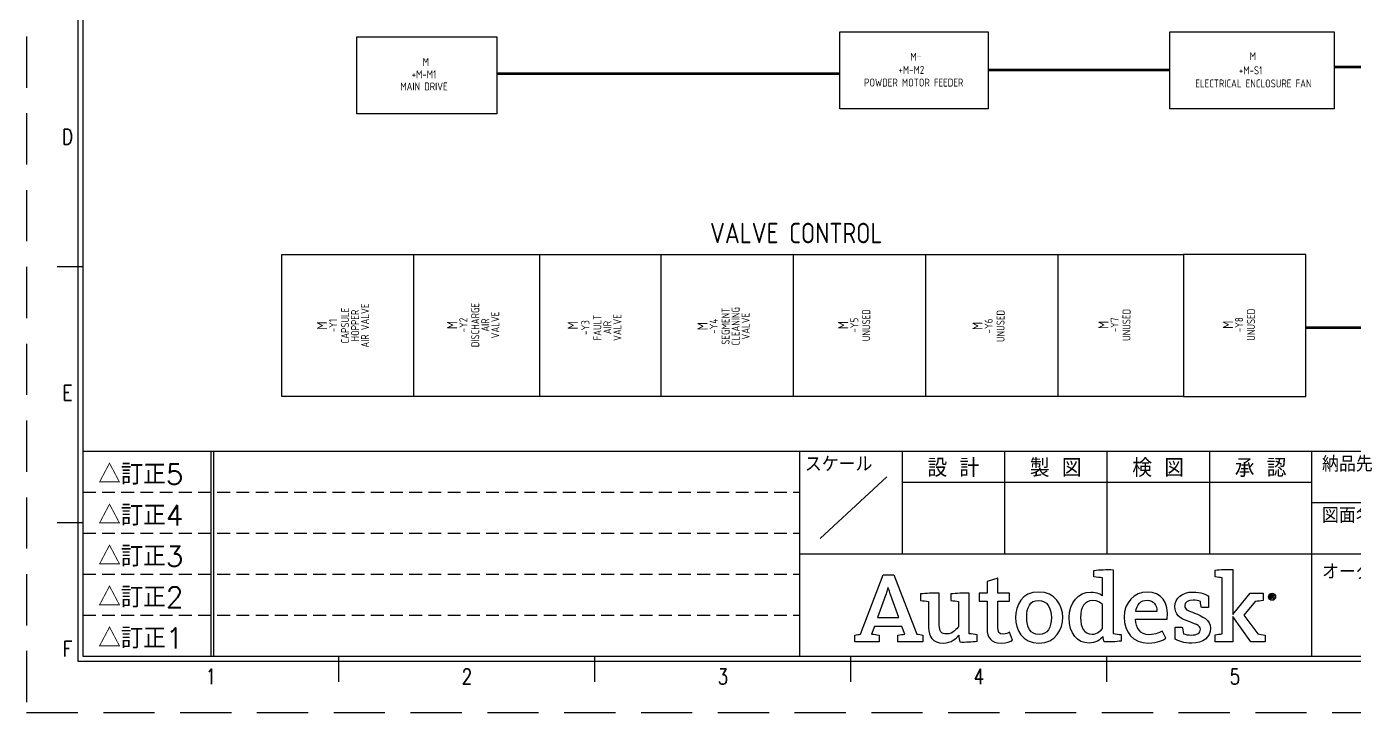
# Model space of a CAD drawing. Header units: millimetres. Extents: x 0 to 420, y 0 to 297.
# Drawn here: x 0 to 259.3, y 0 to 133.9 of the extents above; entities that cross this region are included whole.
import ezdxf
from ezdxf.enums import TextEntityAlignment as Align

# ---------------------------------------------------------------- set-up
doc = ezdxf.new("R2010")
doc.units = ezdxf.units.MM
doc.header["$LTSCALE"] = 10
doc.linetypes.add('DASHEDX2', pattern=[1.5, 1, -0.5])
doc.linetypes.add('HIDDEN', pattern=[0.375, 0.25, -0.125])
doc.layers.get('0').update_dxf_attribs({"linetype": 'CONTINUOUS'})
for name, color, linetype in [('COMMENT', 4, 'CONTINUOUS'), ('HIDDEN', 7, 'HIDDEN'), ('LAYER_1', 160, 'CONTINUOUS'), ('PCAT', 9, 'CONTINUOUS'), ('PDESC', 142, 'CONTINUOUS'), ('PLOC', 8, 'CONTINUOUS'), ('PMFG', 9, 'CONTINUOUS'), ('PSYMS', 7, 'CONTINUOUS'), ('PTAG', 150, 'CONTINUOUS'), ('TITLE', 4, 'CONTINUOUS'), ('ZUWAKU', 7, 'CONTINUOUS')]:
    doc.layers.add(name, color=color, linetype=linetype)
doc.styles.get("Standard").update_dxf_attribs({"font": 'romans', "width": 0.8, "bigfont": 'extfont'})
doc.styles.add('WD_IEC', font='isocp2.shx', dxfattribs={"width": 0.9, "height": 4, "bigfont": 'extfont2.shx'})

# ---------------------------------------------------------------- blocks, each defined once
blk = doc.blocks.new('JIS_tblock_a3(L)')
at = {"layer": 'HIDDEN'}
for p, q in [((-398, 32), (-258, 32)), ((-398, 24), (-258, 24)), ((-398, 16), (-258, 16)), ((-398, 8), (-258, 8))]:
    blk.add_line(p, q, dxfattribs=at)
at = {"layer": 'ZUWAKU'}
for p, q in [((-398, 40), (0, 40)), ((-398, 40), (-398, 0)), ((-373, 40), (-373, 0)), ((-372.5, 40), (-372.5, 0)), ((-258, 0), (-258, 40)), ((-238, 40), (-238, 20)), ((-218, 40), (-218, 20)), ((-198, 40), (-198, 20)), ((-178, 40), (-178, 20)), ((-158, 0), (-158, 40)), ((-241, 35), (-254, 23)), ((-238, 34), (-158, 34)), ((-158, 30), (0, 30)), ((-258, 20), (-158, 20)), ((-158, 20), (0, 20)), ((-398, 0), (0, 0))]:
    blk.add_line(p, q, dxfattribs=at)
at = {"layer": 'TITLE'}
for tag, p, height in [('REVINFO51', (-370, 34), 3), ('ORDER2', (-139, 32.5), 5), ('REVINFO41', (-370, 26), 3), ('SCALE0', (-247.5, 23), 3), ('INFO1', (-139, 22.5), 5), ('REVINFO31', (-370, 18), 3), ('REVINFO21', (-370, 10), 3), ('ORDER1', (-136, 6), 5), ('REVINFO11', (-370, 2), 3)]:
    blk.add_attdef(tag, p, '', height=height, dxfattribs=at)
for tag, p in [('REVDATEY5', (-306, 34)), ('REVDATEM5', (-298, 34)), ('REVDATED5', (-290, 34)), ('REVDESIGN5', (-260, 34)), ('SCALE1', (-251, 29)), ('REVDATEY4', (-306, 26)), ('REVDATEM4', (-298, 26)), ('REVDATED4', (-290, 26)), ('REVDESIGN4', (-260, 26)), ('REVDATEY3', (-306, 18)), ('REVDATEM3', (-298, 18)), ('REVDATED3', (-290, 18)), ('REVDESIGN3', (-260, 18)), ('REVDATEY2', (-306, 10)), ('REVDATEM2', (-298, 10)), ('REVDATED2', (-290, 10)), ('REVDESIGN2', (-260, 10)), ('REVDATEY1', (-306, 2)), ('REVDATEM1', (-298, 2)), ('REVDATED1', (-290, 2)), ('REVDESIGN1', (-260, 2))]:
    blk.add_attdef(tag, text='', height=3, dxfattribs=at).set_placement(p, align=Align.RIGHT)
for tag, height, p in [('DESIGN1', 3, (-228, 27)), ('DESIGN2', 3, (-208, 27)), ('DESIGN3', 3, (-188, 27)), ('DESIGN4', 3, (-168, 27)), ('FILENAME0', 5, (-47.8, 25)), ('PAGE0', 3, (-10.3, 8.6))]:
    blk.add_attdef(tag, text='', height=height, dxfattribs=at).set_placement(p, align=Align.MIDDLE)
at = {"layer": 'TITLE', "flags": 1}
blk.add_attdef('LPAGE0', text='', height=3, dxfattribs=at).set_placement((-11, 3), align=Align.CENTER)
for tag, p in [('TYPE0', (-398, 0)), ('ORDER3', (-398, 0)), ('ORDER4', (-398, 0)), ('ORDER5', (-398, 0)), ('ORDER6', (-398, 0)), ('ORDER7', (-398, 0)), ('ORDER8', (-398, 0)), ('ORDER9', (-398, 0)), ('ORDER10', (-398, 0)), ('ORDER11', (-398, 0)), ('ORDER12', (-398, 0)), ('ORDER13', (-398, 0)), ('ORDER14', (-398, 0)), ('ORDER15', (-398, 0)), ('ORDER16', (-398, 0)), ('ORDER17', (-398, 0)), ('ORDER18', (-398, 0)), ('ORDER19', (-398, 0)), ('ORDER20', (-398, 0)), ('ORDER21', (-398, 0)), ('ORDER22', (-398, 0)), ('ORDER23', (-398, 0)), ('SCALETYPE0', (-398, 0)), ('DATEY1', (-398, 0)), ('DATEM1', (-398, 0)), ('DATED1', (-398, 0)), ('DATEY2', (-398, 0)), ('DATEM2', (-398, 0)), ('DATED2', (-398, 0)), ('BANNAME0', (-398, 0)), ('INFO3', (-398, 0)), ('INFO4', (-398, 0)), ('INFO5', (-398, 0)), ('INFO6', (-398, 0)), ('INFO7', (-398, 0)), ('INFO8', (-398, 0)), ('INFO9', (-398, 0)), ('INFO10', (-398, 0)), ('INFO11', (-398, 0)), ('INFO12', (-398, 0)), ('INFO13', (-398, 0)), ('INFO14', (-398, 0)), ('INFO15', (-398, 0)), ('INFO16', (-398, 0)), ('INFO17', (-398, 0)), ('INFO18', (-398, 0)), ('INFO19', (-398, 0)), ('INFO20', (-398, 0)), ('INFO21', (-398, 0)), ('INFO22', (-398, 0)), ('INFO23', (-398, 0)), ('INFO24', (-398, 0)), ('DATEY3', (-398, 0)), ('DATEM3', (-398, 0)), ('DATED3', (-398, 0)), ('DATEY4', (-398, 0)), ('DATEM4', (-398, 0)), ('DATED4', (-398, 0)), ('DATEY5', (-398, 0)), ('DATEM5', (-398, 0)), ('DATED5', (-398, 0)), ('DATEY6', (-398, 0)), ('DATEM6', (-398, 0)), ('DATED6', (-398, 0)), ('REFERENCETYPE0', (-398, 0)), ('INFO2', (-397.7, 0))]:
    blk.add_attdef(tag, p, '', height=3, dxfattribs=at)
at = {"layer": 'TITLE', "width": 0.8, "flags": 1}
for tag in ['REVINFO12', 'REVINFO13', 'REVINFO22', 'REVINFO23', 'REVINFO32', 'REVINFO33', 'REVINFO42', 'REVINFO43', 'REVINFO52', 'REVINFO53', 'REVINFO61', 'REVINFO62', 'REVINFO63', 'REVINFO71', 'REVINFO72', 'REVINFO73', 'REVINFO81', 'REVINFO82', 'REVINFO83', 'REVDESIGN6', 'REVDESIGN7', 'REVDESIGN8', 'REVDATEY6', 'REVDATEM6', 'REVDATED6', 'REVDATEY7', 'REVDATEM7', 'REVDATED7', 'REVDATEY8', 'REVDATEM8', 'REVDATED8']:
    blk.add_attdef(tag, (-398, 0), '', height=3, dxfattribs=at)
at = {"layer": 'TITLE', "flags": 1}
blk.add_attdef('PAPER0', text='', height=1, dxfattribs=at).set_placement((-3, -1), align=Align.TOP_RIGHT)
at = {"layer": 'ZUWAKU'}
for s, height, p in [('スケール', 3, (-257, 36)), ('納品先', 3, (-156, 36)), ('△訂正5', 4, (-395, 33.5)), ('△訂正4', 4, (-395, 25.5)), ('図面名称', 3, (-156, 26)), ('△訂正3', 4, (-395, 17.5)), ('オーダー番号', 3, (-156, 15)), ('△訂正2', 4, (-395, 9.5)), ('△訂正1', 4, (-395, 1.5))]:
    blk.add_text(s, height=height, dxfattribs=at).set_placement(p)
for s, p in [('設 計', (-228, 35)), ('製 図', (-208, 35)), ('検 図', (-188, 35)), ('承 認', (-168, 35))]:
    blk.add_text(s, height=3.5, dxfattribs=at).set_placement(p, align=Align.CENTER)
blk = doc.blocks.new('AI9-BLK2')
at = {"layer": 'LAYER_1', "color": 7}
blk.add_circle((0, 0), 2.03, dxfattribs=at)
blk.add_open_spline([(1.73, 0), (1.73, -1.02), (0.99, -1.75), (-0.01, -1.75), (-0.99, -1.75), (-1.73, -1.02), (-1.73, 0), (-1.73, 1.01), (-0.99, 1.75), (-0.01, 1.75), (0.99, 1.75), (1.73, 1.01), (1.73, 0)], degree=3, knots=[0, 0, 0, 0, 1, 1, 1, 2, 2, 2, 3, 3, 3, 4, 4, 4, 4], dxfattribs=at)
blk = doc.blocks.new('AI9-BLK1')
at = {"layer": 'LAYER_1', "color": 7}
for points, knots in [([(0.67, -1.05), (0.67, -1.05), (0.18, -0.36), (0.18, -0.36), (0.09, -0.24), (0.03, -0.15), (-0.06, -0.08), (0.29, -0.04), (0.5, 0.15), (0.5, 0.46), (0.5, 0.77), (0.28, 1.05), (-0.15, 1.05), (-0.15, 1.05), (-0.84, 1.05), (-0.84, 1.05), (-0.84, 1.05), (-0.84, -1.05), (-0.84, -1.05), (-0.84, -1.05), (-0.54, -1.05), (-0.54, -1.05), (-0.54, -1.05), (-0.54, -0.11), (-0.54, -0.11), (-0.37, -0.11), (-0.31, -0.16), (-0.2, -0.31), (-0.2, -0.31), (0.3, -1.05), (0.3, -1.05), (0.3, -1.05), (0.67, -1.05), (0.67, -1.05)], [0, 0, 0, 0, 1, 1, 1, 2, 2, 2, 3, 3, 3, 4, 4, 4, 5, 5, 5, 6, 6, 6, 7, 7, 7, 8, 8, 8, 9, 9, 9, 10, 10, 10, 11, 11, 11, 11]), ([(0.17, 0.46), (0.17, 0.16), (-0.08, 0.13), (-0.32, 0.13), (-0.32, 0.13), (-0.54, 0.13), (-0.54, 0.13), (-0.54, 0.13), (-0.54, 0.79), (-0.54, 0.79), (-0.54, 0.79), (-0.22, 0.79), (-0.22, 0.79), (0.06, 0.79), (0.17, 0.66), (0.17, 0.46)], [0, 0, 0, 0, 1, 1, 1, 2, 2, 2, 3, 3, 3, 4, 4, 4, 5, 5, 5, 5])]:
    blk.add_open_spline(points, degree=3, knots=knots, dxfattribs=at)
blk = doc.blocks.new('JIS_LOGO')
for points, knots in [([(12.07, 1.49), (12.07, 1.49), (7.57, 13.06), (7.57, 13.06), (7.57, 13.06), (5.51, 13.06), (5.51, 13.06), (5.51, 13.06), (1.1, 1.49), (1.1, 1.49), (0.75, 1.45), (0.31, 1.37), (0, 1.28), (0, 1.28), (0, 0), (0, 0), (0, 0), (4.71, 0), (4.71, 0), (4.71, 0), (4.71, 1.28), (4.71, 1.28), (4.26, 1.37), (3.73, 1.47), (3.25, 1.51), (3.25, 1.51), (3.8, 3.02), (3.8, 3.02), (3.8, 3.02), (9.18, 3.02), (9.18, 3.02), (9.18, 3.02), (9.74, 1.49), (9.74, 1.49), (9.26, 1.45), (8.84, 1.37), (8.4, 1.28), (8.4, 1.28), (8.4, 0), (8.4, 0), (8.4, 0), (13.27, 0), (13.27, 0), (13.27, 0), (13.27, 1.28), (13.27, 1.28), (12.99, 1.35), (12.34, 1.49), (12.07, 1.49)], [0, 0, 0, 0, 1, 1, 1, 2, 2, 2, 3, 3, 3, 4, 4, 4, 5, 5, 5, 6, 6, 6, 7, 7, 7, 8, 8, 8, 9, 9, 9, 10, 10, 10, 11, 11, 11, 12, 12, 12, 13, 13, 13, 14, 14, 14, 15, 15, 15, 16, 16, 16, 16]), ([(50.45, 1.6), (50.43, 1.84), (50.42, 2.1), (50.42, 2.37), (50.42, 2.37), (50.42, 14.08), (50.42, 14.08), (49.17, 14.14), (47.76, 14.07), (46.66, 13.95), (46.66, 13.95), (46.66, 12.67), (46.66, 12.67), (47.23, 12.63), (47.87, 12.55), (48.34, 12.48), (48.34, 12.48), (48.34, 12.48), (48.34, 12.48), (48.34, 12.48), (48.34, 8.98), (48.34, 8.98), (47.99, 9.28), (47.3, 9.73), (46.05, 9.73), (43.64, 9.73), (41.83, 7.75), (41.83, 4.73), (41.83, 1.55), (43.4, -0.24), (45.73, -0.24), (47.01, -0.24), (47.87, 0.37), (48.44, 1.06), (48.46, 0.73), (48.56, 0.22), (48.64, 0), (49.8, -0.06), (50.99, 0.02), (52.01, 0.14), (52.01, 0.14), (52.01, 1.41), (52.01, 1.41), (51.51, 1.45), (50.9, 1.53), (50.45, 1.6)], [0, 0, 0, 0, 1, 1, 1, 2, 2, 2, 3, 3, 3, 4, 4, 4, 5, 5, 5, 6, 6, 6, 7, 7, 7, 8, 8, 8, 9, 9, 9, 10, 10, 10, 11, 11, 11, 12, 12, 12, 13, 13, 13, 14, 14, 14, 15, 15, 15, 15]), ([(78.65, 1.57), (78.65, 1.57), (75.95, 5.22), (75.95, 5.22), (75.95, 5.22), (78.18, 7.89), (78.18, 7.89), (78.64, 7.93), (79.3, 8), (79.69, 8.1), (79.69, 8.1), (79.69, 9.49), (79.69, 9.49), (79.69, 9.49), (77.16, 9.49), (77.16, 9.49), (77.16, 9.49), (73.79, 5.35), (73.79, 5.35), (73.79, 5.35), (73.79, 14.12), (73.79, 14.12), (72.64, 14.18), (71.38, 14.12), (70.34, 14.02), (70.34, 14.02), (70.34, 12.67), (70.34, 12.67), (70.82, 12.63), (71.33, 12.56), (71.71, 12.5), (71.71, 12.5), (71.71, 1.55), (71.71, 1.55), (71.24, 1.51), (70.76, 1.44), (70.32, 1.36), (70.32, 1.36), (70.32, 0), (70.32, 0), (70.32, 0), (73.79, 0), (73.79, 0), (73.79, 0), (73.79, 4.96), (73.79, 4.96), (73.79, 4.96), (77.34, 0), (77.34, 0), (77.34, 0), (80.14, 0), (80.14, 0), (80.14, 0), (80.14, 1.31), (80.14, 1.31), (79.61, 1.43), (79.08, 1.51), (78.65, 1.57)], [0, 0, 0, 0, 1, 1, 1, 2, 2, 2, 3, 3, 3, 4, 4, 4, 5, 5, 5, 6, 6, 6, 7, 7, 7, 8, 8, 8, 9, 9, 9, 10, 10, 10, 11, 11, 11, 12, 12, 12, 13, 13, 13, 14, 14, 14, 15, 15, 15, 16, 16, 16, 17, 17, 17, 18, 18, 18, 19, 19, 19, 19]), ([(4.4, 4.74), (4.4, 4.74), (5.71, 8.34), (5.71, 8.34), (6.1, 9.42), (6.24, 9.89), (6.45, 10.59), (6.45, 10.59), (6.49, 10.59), (6.49, 10.59), (6.71, 9.91), (6.84, 9.44), (7.24, 8.34), (7.24, 8.34), (8.54, 4.74), (8.54, 4.74), (8.54, 4.74), (4.4, 4.74), (4.4, 4.74)], [0, 0, 0, 0, 1, 1, 1, 2, 2, 2, 3, 3, 3, 4, 4, 4, 5, 5, 5, 6, 6, 6, 6]), ([(24.28, 7.91), (24.28, 7.91), (24.28, 9.49), (24.28, 9.49), (24.28, 9.49), (25.81, 9.49), (25.81, 9.49), (25.81, 9.49), (25.81, 11.77), (25.81, 11.77), (25.81, 11.77), (27.89, 12.43), (27.89, 12.43), (27.89, 12.43), (27.89, 9.49), (27.89, 9.49), (27.89, 9.49), (30.19, 9.49), (30.19, 9.49), (30.19, 9.49), (30.19, 7.91), (30.19, 7.91), (30.19, 7.91), (27.89, 7.91), (27.89, 7.91), (27.89, 7.91), (27.89, 2.86), (27.89, 2.86), (27.89, 1.92), (28.15, 1.49), (28.91, 1.49), (29.48, 1.49), (29.99, 1.77), (30.17, 1.88), (30.17, 1.88), (30.76, 0.31), (30.76, 0.31), (30.41, 0.12), (29.66, -0.24), (28.54, -0.24), (26.6, -0.24), (25.81, 0.82), (25.81, 2.53), (25.81, 2.53), (25.81, 7.91), (25.81, 7.91), (25.81, 7.91), (24.28, 7.91), (24.28, 7.91)], [0, 0, 0, 0, 1, 1, 1, 2, 2, 2, 3, 3, 3, 4, 4, 4, 5, 5, 5, 6, 6, 6, 7, 7, 7, 8, 8, 8, 9, 9, 9, 10, 10, 10, 11, 11, 11, 12, 12, 12, 13, 13, 13, 14, 14, 14, 15, 15, 15, 16, 16, 16, 16]), ([(20.45, -0.02), (20.4, 0.22), (20.3, 0.88), (20.28, 1.31), (19.81, 0.69), (18.83, -0.25), (17.22, -0.25), (15.16, -0.25), (14.39, 1.08), (14.39, 2.77), (14.39, 2.77), (14.39, 7.87), (14.39, 7.87), (13.92, 7.94), (13.29, 8.02), (12.8, 8.06), (12.8, 8.06), (12.8, 9.36), (12.8, 9.36), (13.82, 9.46), (15.22, 9.53), (16.47, 9.47), (16.47, 9.47), (16.47, 3.2), (16.47, 3.2), (16.47, 2.14), (16.85, 1.53), (17.92, 1.53), (19.12, 1.53), (20.02, 2.71), (20.22, 2.96), (20.22, 2.96), (20.22, 7.89), (20.22, 7.89), (19.81, 7.94), (19.22, 8.02), (18.73, 8.06), (18.73, 8.06), (18.73, 9.36), (18.73, 9.36), (19.75, 9.49), (21.1, 9.53), (22.3, 9.49), (22.3, 9.49), (22.3, 1.59), (22.3, 1.59), (22.75, 1.51), (23.36, 1.43), (23.87, 1.39), (23.87, 1.39), (23.87, 0.12), (23.87, 0.12), (22.87, 0), (21.59, -0.08), (20.45, -0.02)], [0, 0, 0, 0, 1, 1, 1, 2, 2, 2, 3, 3, 3, 4, 4, 4, 5, 5, 5, 6, 6, 6, 7, 7, 7, 8, 8, 8, 9, 9, 9, 10, 10, 10, 11, 11, 11, 12, 12, 12, 13, 13, 13, 14, 14, 14, 15, 15, 15, 16, 16, 16, 17, 17, 17, 18, 18, 18, 18]), ([(35.92, -0.24), (32.64, -0.24), (31.33, 2.39), (31.33, 4.73), (31.33, 7.06), (32.6, 9.73), (35.88, 9.73), (39.14, 9.73), (40.57, 7.12), (40.57, 4.79), (40.57, 2.47), (39.18, -0.24), (35.92, -0.24)], [0, 0, 0, 0, 1, 1, 1, 2, 2, 2, 3, 3, 3, 4, 4, 4, 4]), ([(35.84, 8.1), (34.15, 8.1), (33.53, 6.67), (33.53, 4.79), (33.53, 2.9), (34.25, 1.41), (35.94, 1.41), (37.65, 1.41), (38.35, 2.82), (38.35, 4.73), (38.35, 6.61), (37.55, 8.1), (35.84, 8.1)], [0, 0, 0, 0, 1, 1, 1, 2, 2, 2, 3, 3, 3, 4, 4, 4, 4]), ([(48.34, 2.61), (48.11, 2.3), (47.38, 1.49), (46.3, 1.49), (44.73, 1.49), (44.05, 2.79), (44.05, 4.75), (44.05, 6.73), (44.89, 8.04), (46.42, 8.04), (47.42, 8.04), (47.97, 7.65), (48.34, 7.32), (48.34, 7.32), (48.34, 2.61), (48.34, 2.61)], [0, 0, 0, 0, 1, 1, 1, 2, 2, 2, 3, 3, 3, 4, 4, 4, 5, 5, 5, 5]), ([(57.47, 1.39), (58.78, 1.39), (59.59, 1.88), (60.02, 2.14), (60.02, 2.14), (60.74, 0.71), (60.74, 0.71), (60.19, 0.37), (59.17, -0.24), (57.33, -0.24), (54.23, -0.24), (52.58, 1.88), (52.58, 4.81), (52.58, 7.71), (54.49, 9.73), (57.07, 9.73), (59.86, 9.73), (61.29, 7.71), (61, 4.43), (61, 4.43), (54.78, 4.43), (54.78, 4.43), (54.88, 2.71), (55.66, 1.39), (57.47, 1.39)], [0, 0, 0, 0, 1, 1, 1, 2, 2, 2, 3, 3, 3, 4, 4, 4, 5, 5, 5, 6, 6, 6, 7, 7, 7, 8, 8, 8, 8]), ([(58.98, 5.92), (58.94, 7.12), (58.43, 8.14), (57.04, 8.14), (55.76, 8.14), (55.05, 7.28), (54.84, 5.92), (54.84, 5.92), (58.98, 5.92), (58.98, 5.92)], [0, 0, 0, 0, 1, 1, 1, 2, 2, 2, 3, 3, 3, 3]), ([(66.3, 5.61), (65.23, 6.03), (64.39, 6.28), (64.39, 7.03), (64.39, 7.74), (65.1, 8.14), (66.04, 8.14), (66.57, 8.14), (67.08, 8.04), (67.47, 7.9), (67.52, 7.5), (67.57, 6.89), (67.66, 6.72), (67.66, 6.72), (69.04, 6.72), (69.04, 6.72), (69.04, 6.72), (69.04, 8.96), (69.04, 8.96), (68.66, 9.19), (67.59, 9.73), (65.96, 9.73), (63.94, 9.73), (62.47, 8.56), (62.47, 6.88), (62.47, 5.37), (63.41, 4.59), (64.85, 4.08), (66.31, 3.56), (67.46, 3.2), (67.46, 2.46), (67.46, 1.74), (66.85, 1.32), (65.63, 1.32), (65.13, 1.32), (64.51, 1.42), (64.13, 1.56), (64.07, 2.01), (63.98, 2.69), (63.88, 2.87), (63.88, 2.87), (62.51, 2.87), (62.51, 2.87), (62.51, 2.87), (62.51, 0.55), (62.51, 0.55), (62.51, 0.55), (62.51, 0.55), (62.51, 0.55), (63.11, 0.16), (64.28, -0.26), (65.76, -0.26), (68, -0.26), (69.42, 0.88), (69.42, 2.68), (69.42, 4.29), (67.84, 5.01), (66.3, 5.61)], [0, 0, 0, 0, 1, 1, 1, 2, 2, 2, 3, 3, 3, 4, 4, 4, 5, 5, 5, 6, 6, 6, 7, 7, 7, 8, 8, 8, 9, 9, 9, 10, 10, 10, 11, 11, 11, 12, 12, 12, 13, 13, 13, 14, 14, 14, 15, 15, 15, 16, 16, 16, 17, 17, 17, 18, 18, 18, 19, 19, 19, 19])]:
    blk.add_open_spline(points, degree=3, knots=knots)
at = {"xscale": 0.342899999999986, "yscale": 0.342899999999986, "zscale": 0.342899999999986}
for name, p in [('AI9-BLK2', (81.46, 8.8)), ('AI9-BLK1', (81.53, 8.8))]:
    blk.add_blockref(name, p, dxfattribs=at)
blk = doc.blocks.new('wd_ptag')
at = {"style": 'WD_IEC', "width": 0.9, "flags": 1}
blk.add_attdef('P_ITEM', text='', height=0.125, dxfattribs=at).set_placement((0, 0.469), align=Align.CENTER)
at = {"style": 'WD_IEC'}
for tag, width, p in [('INST', 0.8, (0, 0.312)), ('LOC', 0.8, (0, 0.156)), ('P_TAG1', 0.9, (0, 0)), ('DESC1', 0.9, (0, -0.188)), ('DESC3', 0.9, (0, -0.5)), ('DESC2', 0.9, (0, -0.344)), ('MFG', 0.9, (0, -0.656)), ('CAT', 0.9, (0, -0.812))]:
    blk.add_attdef(tag, text='', height=0.125, dxfattribs=dict(at, width=width)).set_placement(p, align=Align.CENTER)
at = {"linetype": 'Continuous', "style": 'WD_IEC'}
for tag, flags, p in [('RATING2', 9, (0.344, -0.187)), ('RATING4', 9, (0.344, -0.202)), ('RATING1', 9, (0.344, -0.171)), ('RATING10', 9, (0.344, -0.312)), ('RATING12', 9, (0.344, -0.327)), ('RATING11', 9, (0.344, -0.343)), ('RATING3', 9, (0.344, -0.218)), ('RATING8', 9, (0.344, -0.234)), ('RATING7', 9, (0.344, -0.249)), ('RATING6', 9, (0.344, -0.265)), ('RATING5', 9, (0.344, -0.281)), ('RATING9', 9, (0.344, -0.296)), ('WDBLKNAM', 1, (0.359, -0.369)), ('ASSYCODE', 9, (0.016, -0.859))]:
    blk.add_attdef(tag, text='', height=0.01, dxfattribs=dict(at, flags=flags)).set_placement(p, align=Align.CENTER)
blk = doc.blocks.new('JIS_border_a3(L)')
at = {"layer": 'ZUWAKU', "color": 5, "linetype": 'DASHEDX2'}
for p, q in [((0, 297), (0, 0)), ((0, 0), (420, 0))]:
    blk.add_line(p, q, dxfattribs=at)
at = {"layer": 'ZUWAKU', "color": 5}
for p, q in [((10, 287), (10, 10)), ((11, 286), (11, 11)), ((11, 11), (409, 11)), ((10, 10), (410, 10))]:
    blk.add_line(p, q, dxfattribs=at)
at = {"layer": 'ZUWAKU'}
for p, q in [((11, 87), (6, 87)), ((11, 37), (6, 37)), ((61, 6), (61, 11)), ((111, 6), (111, 11)), ((161, 6), (161, 11)), ((211, 6), (211, 11))]:
    blk.add_line(p, q, dxfattribs=at)
at = {"layer": 'COMMENT', "width": 0.8}
for s, p in [('D', (8, 112.43)), ('E', (8, 62.43)), ('F', (8, 12.43)), ('1', (36, 7)), ('2', (86, 7)), ('3', (136, 7)), ('4', (186, 7)), ('5', (236, 7))]:
    blk.add_text(s, height=3, dxfattribs=at).set_placement(p, align=Align.MIDDLE)

msp = doc.modelspace()

# ---------------------------------------------------------------- linework, layer by layer
for p, q in [((75.59, 89.41), (75.59, 61.73)), ((100.16, 89.41), (100.16, 61.73)), ((123.88, 89.41), (123.88, 61.73)), ((149.71, 89.41), (149.71, 61.73)), ((175.55, 89.41), (175.55, 61.73)), ((201.39, 89.41), (201.39, 61.73)), ((225.95, 89.41), (225.95, 61.73)), ((249.86, 89.41), (225.95, 89.41)), ((249.86, 61.73), (249.86, 89.41)), ((225.95, 61.73), (249.86, 61.73))]:
    msp.add_line(p, q)
at = {"const_width": 0.5}
for points in [[(257.67, 209.9), (298.5, 209.9), (298.5, 75.16), (249.86, 75.16)], [(115.4, 124.76), (91.85, 124.76)]]:
    msp.add_lwpolyline(points, dxfattribs=at)
for points in [[(158.81, 132.94), (187.82, 132.94), (187.82, 117.87), (158.81, 117.87)], [(223.27, 132.94), (255.39, 132.94), (255.39, 117.87), (223.27, 117.87)], [(64.48, 131.95), (91.85, 131.95), (91.85, 116.88), (64.48, 116.88)]]:
    msp.add_lwpolyline(points, close=True)
at = {"color": 4, "const_width": 0.5}
for points in [[(158.81, 124.76), (115.4, 124.76)], [(223.27, 125.44), (187.8, 125.44)], [(263.14, 126.04), (255.53, 126.04)]]:
    msp.add_lwpolyline(points, dxfattribs=at)
msp.add_lwpolyline([(225.95, 61.73), (49.84, 61.73), (49.84, 89.41), (225.95, 89.41)])

# ---------------------------------------------------------------- block references
for name, p in [('JIS_border_a3(L)', (0, 0)), ('JIS_tblock_a3(L)', (409, 11)), ('JIS_LOGO', (161.79, 13.79))]:
    msp.add_blockref(name, p)
at = {"layer": 'PSYMS'}
ref = msp.add_blockref('wd_ptag', (77.71, 127.91), dxfattribs=dict(at, xscale=0.5, yscale=0.5, zscale=0.5))
ref.add_attrib('P_TAG1', '+M-M1', dxfattribs={"layer": 'PTAG', "height": 1.562, "style": 'WD_IEC', "width": 0.9}).set_placement((77.62, 123.83), align=Align.CENTER)
ref.add_attrib('LOC', 'M', dxfattribs={"layer": 'PLOC', "height": 1.56, "style": 'WD_IEC', "width": 0.9}).set_placement((77.98, 126.24), align=Align.CENTER)
ref.add_attrib('DESC3', 'MAIN DRIVE', dxfattribs={"layer": 'PDESC', "height": 1.562, "style": 'WD_IEC', "width": 0.9}).set_placement((77.62, 121.46), align=Align.CENTER)
ref.add_attrib('CAT', '1329RS-ZAF3318VNC', dxfattribs={"layer": 'PCAT', "height": 0.0625, "style": 'WD_IEC', "width": 0.9}).set_placement((77.71, 127.5), align=Align.CENTER)
ref.add_attrib('MFG', 'AB', dxfattribs={"layer": 'PMFG', "height": 0.0625, "style": 'WD_IEC', "width": 0.9}).set_placement((77.71, 127.58), align=Align.CENTER)
ref = msp.add_blockref('wd_ptag', (174.25, 128.54), dxfattribs=dict(at, xscale=0.5, yscale=0.5, zscale=0.5))
ref.add_attrib('P_TAG1', '+M-M2', dxfattribs={"layer": 'PTAG', "height": 1.562, "style": 'WD_IEC', "width": 0.9}).set_placement((172.8, 124.7), align=Align.CENTER)
ref.add_attrib('LOC', 'M', dxfattribs={"layer": 'PLOC', "height": 1.56, "style": 'WD_IEC', "width": 0.9}).set_placement((173.21, 127.25), align=Align.CENTER)
ref.add_attrib('DESC3', 'POWDER MOTOR FEEDER', dxfattribs={"layer": 'PDESC', "height": 1.5625, "style": 'WD_IEC', "width": 0.9}).set_placement((173.26, 122.23), align=Align.CENTER)
ref.add_attrib('CAT', '1329RS-ZAF3318VNC', dxfattribs={"layer": 'PCAT', "height": 0.0625, "style": 'WD_IEC', "width": 0.9}).set_placement((174.25, 128.13), align=Align.CENTER)
ref.add_attrib('MFG', 'AB', dxfattribs={"layer": 'PMFG', "height": 0.0625, "style": 'WD_IEC', "width": 0.9}).set_placement((174.25, 128.21), align=Align.CENTER)
ref = msp.add_blockref('wd_ptag', (239.37, 128.54), dxfattribs=dict(at, xscale=0.5, yscale=0.5, zscale=0.5))
ref.add_attrib('P_TAG1', '+M-S1', dxfattribs={"layer": 'PTAG', "height": 1.562, "style": 'WD_IEC', "width": 0.9}).set_placement((239.05, 124.61), align=Align.CENTER)
ref.add_attrib('DESC1', 'ELECTRICAL ENCLOSURE FAN', dxfattribs={"layer": 'PDESC', "height": 1.5625, "style": 'WD_IEC', "width": 0.9}).set_placement((239.6, 122.05), align=Align.CENTER)
ref.add_attrib('LOC', 'M', dxfattribs={"layer": 'PLOC', "height": 1.56, "style": 'WD_IEC', "width": 0.9}).set_placement((239.5, 127.38), align=Align.CENTER)
ref.add_attrib('CAT', '1329RS-ZAF3318VNC', dxfattribs={"layer": 'PCAT', "height": 0.0625, "style": 'WD_IEC', "width": 0.9}).set_placement((239.37, 128.13), align=Align.CENTER)
ref.add_attrib('MFG', 'AB', dxfattribs={"layer": 'PMFG', "height": 0.0625, "style": 'WD_IEC', "width": 0.9}).set_placement((239.37, 128.21), align=Align.CENTER)
ref = msp.add_blockref('wd_ptag', (56.82, 75.55), dxfattribs=dict(at, xscale=12.5, yscale=12.5, zscale=12.5, rotation=90))
ref.add_attrib('P_TAG1', '-Y1', dxfattribs={"layer": 'PTAG', "height": 1.562, "rotation": 90, "style": 'WD_IEC', "width": 0.9}).set_placement((60.64, 75.55), align=Align.CENTER)
ref.add_attrib('DESC1', 'CAPSULE', dxfattribs={"layer": 'PDESC', "height": 1.562, "rotation": 90, "style": 'WD_IEC', "width": 0.9}).set_placement((62.99, 75.55), align=Align.CENTER)
ref.add_attrib('DESC2', 'HOPPER', dxfattribs={"layer": 'PDESC', "height": 1.562, "rotation": 90, "style": 'WD_IEC', "width": 0.9}).set_placement((64.94, 75.55), align=Align.CENTER)
ref.add_attrib('LOC', 'M', dxfattribs={"layer": 'PLOC', "height": 2, "rotation": 90, "style": 'WD_IEC', "width": 0.9}).set_placement((58.69, 75.55), align=Align.CENTER)
ref.add_attrib('DESC3', 'AIR VALVE', dxfattribs={"layer": 'PDESC', "height": 1.562, "rotation": 90, "style": 'WD_IEC', "width": 0.9}).set_placement((66.89, 75.55), align=Align.CENTER)
ref = msp.add_blockref('wd_ptag', (82.38, 75.55), dxfattribs=dict(at, xscale=12.5, yscale=12.5, zscale=12.5, rotation=90))
ref.add_attrib('P_TAG1', '-Y2', dxfattribs={"layer": 'PTAG', "height": 1.562, "rotation": 90, "style": 'WD_IEC', "width": 0.9}).set_placement((86.07, 75.65), align=Align.CENTER)
ref.add_attrib('DESC1', 'DISCHARGE', dxfattribs={"layer": 'PDESC', "height": 1.562, "rotation": 90, "style": 'WD_IEC', "width": 0.9}).set_placement((88.41, 75.65), align=Align.CENTER)
ref.add_attrib('DESC2', 'AIR', dxfattribs={"layer": 'PDESC', "height": 1.562, "rotation": 90, "style": 'WD_IEC', "width": 0.9}).set_placement((90.37, 75.65), align=Align.CENTER)
ref.add_attrib('LOC', 'M', dxfattribs={"layer": 'PLOC', "height": 2, "rotation": 90, "style": 'WD_IEC', "width": 0.9}).set_placement((84.12, 75.65), align=Align.CENTER)
ref.add_attrib('DESC3', 'VALVE', dxfattribs={"layer": 'PDESC', "height": 1.562, "rotation": 90, "style": 'WD_IEC', "width": 0.9}).set_placement((92.32, 75.65), align=Align.CENTER)
ref = msp.add_blockref('wd_ptag', (130.76, 75.55), dxfattribs=dict(at, xscale=12.5, yscale=12.5, zscale=12.5, rotation=90))
ref.add_attrib('P_TAG1', '-Y4', dxfattribs={"layer": 'PTAG', "height": 1.562, "rotation": 90, "style": 'WD_IEC', "width": 0.9}).set_placement((134.96, 75.42), align=Align.CENTER)
ref.add_attrib('DESC1', 'SEGMENT', dxfattribs={"layer": 'PDESC', "height": 1.562, "rotation": 90, "style": 'WD_IEC', "width": 0.9}).set_placement((137.3, 75.42), align=Align.CENTER)
ref.add_attrib('DESC2', 'CLEANING', dxfattribs={"layer": 'PDESC', "height": 1.562, "rotation": 90, "style": 'WD_IEC', "width": 0.9}).set_placement((139.26, 75.42), align=Align.CENTER)
ref.add_attrib('LOC', 'M', dxfattribs={"layer": 'PLOC', "height": 2, "rotation": 90, "style": 'WD_IEC', "width": 0.9}).set_placement((133.01, 75.42), align=Align.CENTER)
ref.add_attrib('DESC3', 'VALVE', dxfattribs={"layer": 'PDESC', "height": 1.562, "rotation": 90, "style": 'WD_IEC', "width": 0.9}).set_placement((141.21, 75.42), align=Align.CENTER)
ref = msp.add_blockref('wd_ptag', (155.88, 75.55), dxfattribs=dict(at, xscale=12.5, yscale=12.5, zscale=12.5, rotation=90))
ref.add_attrib('P_TAG1', '-Y5', dxfattribs={"layer": 'PTAG', "height": 1.562, "rotation": 90, "style": 'WD_IEC', "width": 0.9}).set_placement((162.43, 75.62), align=Align.CENTER)
ref.add_attrib('DESC1', 'UNUSED', dxfattribs={"layer": 'PDESC', "height": 1.562, "rotation": 90, "style": 'WD_IEC', "width": 0.9}).set_placement((164.77, 75.62), align=Align.CENTER)
ref.add_attrib('LOC', 'M', dxfattribs={"layer": 'PLOC', "height": 2, "rotation": 90, "style": 'WD_IEC', "width": 0.9}).set_placement((160.48, 75.62), align=Align.CENTER)
ref = msp.add_blockref('wd_ptag', (184.29, 75.55), dxfattribs=dict(at, xscale=12.5, yscale=12.5, zscale=12.5, rotation=90))
ref.add_attrib('P_TAG1', '-Y6', dxfattribs={"layer": 'PTAG', "height": 1.562, "rotation": 90, "style": 'WD_IEC', "width": 0.9}).set_placement((188.67, 75.47), align=Align.CENTER)
ref.add_attrib('DESC1', 'UNUSED', dxfattribs={"layer": 'PDESC', "height": 1.562, "rotation": 90, "style": 'WD_IEC', "width": 0.9}).set_placement((191.01, 75.47), align=Align.CENTER)
ref.add_attrib('LOC', 'M', dxfattribs={"layer": 'PLOC', "height": 2, "rotation": 90, "style": 'WD_IEC', "width": 0.9}).set_placement((186.71, 75.47), align=Align.CENTER)
ref = msp.add_blockref('wd_ptag', (208.81, 75.55), dxfattribs=dict(at, xscale=12.5, yscale=12.5, zscale=12.5, rotation=90))
ref.add_attrib('P_TAG1', '-Y7', dxfattribs={"layer": 'PTAG', "height": 1.562, "rotation": 90, "style": 'WD_IEC', "width": 0.9}).set_placement((213.26, 75.68), align=Align.CENTER)
ref.add_attrib('DESC1', 'UNUSED', dxfattribs={"layer": 'PDESC', "height": 1.562, "rotation": 90, "style": 'WD_IEC', "width": 0.9}).set_placement((215.6, 75.68), align=Align.CENTER)
ref.add_attrib('LOC', 'M', dxfattribs={"layer": 'PLOC', "height": 2, "rotation": 90, "style": 'WD_IEC', "width": 0.9}).set_placement((211.31, 75.68), align=Align.CENTER)
ref = msp.add_blockref('wd_ptag', (232.13, 75.55), dxfattribs=dict(at, xscale=12.5, yscale=12.5, zscale=12.5, rotation=90))
ref.add_attrib('P_TAG1', '-Y8', dxfattribs={"layer": 'PTAG', "height": 1.562, "rotation": 90, "style": 'WD_IEC', "width": 0.9}).set_placement((237.58, 75.71), align=Align.CENTER)
ref.add_attrib('DESC1', 'UNUSED', dxfattribs={"layer": 'PDESC', "height": 1.562, "rotation": 90, "style": 'WD_IEC', "width": 0.9}).set_placement((239.92, 75.71), align=Align.CENTER)
ref.add_attrib('LOC', 'M', dxfattribs={"layer": 'PLOC', "height": 2, "rotation": 90, "style": 'WD_IEC', "width": 0.9}).set_placement((235.62, 75.71), align=Align.CENTER)
ref = msp.add_blockref('wd_ptag', (105.65, 75.55), dxfattribs=dict(at, xscale=12.5, yscale=12.5, zscale=12.5, rotation=90))
ref.add_attrib('P_TAG1', '-Y3', dxfattribs={"layer": 'PTAG', "height": 1.562, "rotation": 90, "style": 'WD_IEC', "width": 0.9}).set_placement((109.91, 75.16), align=Align.CENTER)
ref.add_attrib('DESC1', 'FAULT', dxfattribs={"layer": 'PDESC', "height": 1.562, "rotation": 90, "style": 'WD_IEC', "width": 0.9}).set_placement((112.26, 75.16), align=Align.CENTER)
ref.add_attrib('DESC2', 'AIR', dxfattribs={"layer": 'PDESC', "height": 1.562, "rotation": 90, "style": 'WD_IEC', "width": 0.9}).set_placement((114.21, 75.16), align=Align.CENTER)
ref.add_attrib('LOC', 'M', dxfattribs={"layer": 'PLOC', "height": 2, "rotation": 90, "style": 'WD_IEC', "width": 0.9}).set_placement((107.68, 75.59), align=Align.CENTER)
ref.add_attrib('DESC3', 'VALVE', dxfattribs={"layer": 'PDESC', "height": 1.562, "rotation": 90, "style": 'WD_IEC', "width": 0.9}).set_placement((116.16, 75.16), align=Align.CENTER)

# ---------------------------------------------------------------- texts
at = {"style": 'WD_IEC', "width": 0.9}
msp.add_text('VALVE CONTROL', height=4, dxfattribs=at).set_placement((133.48, 91.62))

doc.saveas('drawing.dxf')
